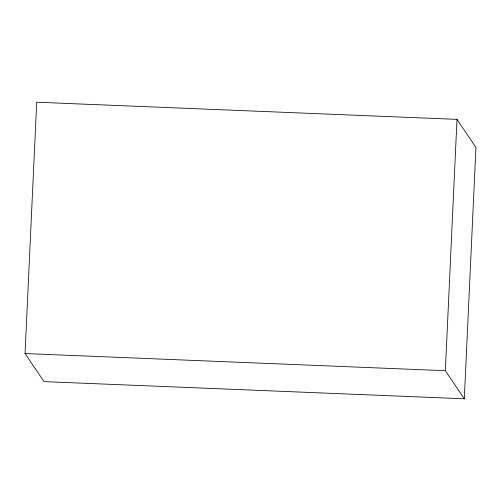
<?xml version="1.0" encoding="UTF-8"?>
<svg xmlns="http://www.w3.org/2000/svg" width="501" height="501" viewBox="0 0 501 501"><rect width="100%" height="100%" fill="white"/><g stroke="black" fill="none" stroke-linecap="round" stroke-linejoin="round"><path stroke-width="0.75" d="M25.05 353.543L36.698 102.217L457 119.382L475.95 147.457L464.302 398.783L44 381.618L25.05 353.543L445.345 370.709L464.302 398.783M445.345 370.709L457 119.382"/></g></svg>
